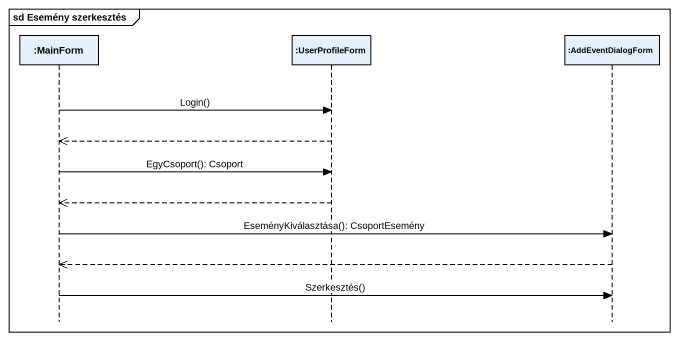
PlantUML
@startuml
mainframe sd Esemény szerkesztés
hide footbox
participant ":MainForm" as MainForm
participant ":UserProfileForm" as UserProfileForm
participant ":AddEventDialogForm" as AddEventDialogForm

MainForm -> UserProfileForm : Login()
UserProfileForm -->> MainForm
MainForm -> UserProfileForm : EgyCsoport(): Csoport
UserProfileForm -->> MainForm
MainForm -> AddEventDialogForm : EseményKiválasztása(): CsoportEsemény
AddEventDialogForm -->> MainForm
MainForm -> AddEventDialogForm : Szerkesztés()
@enduml
